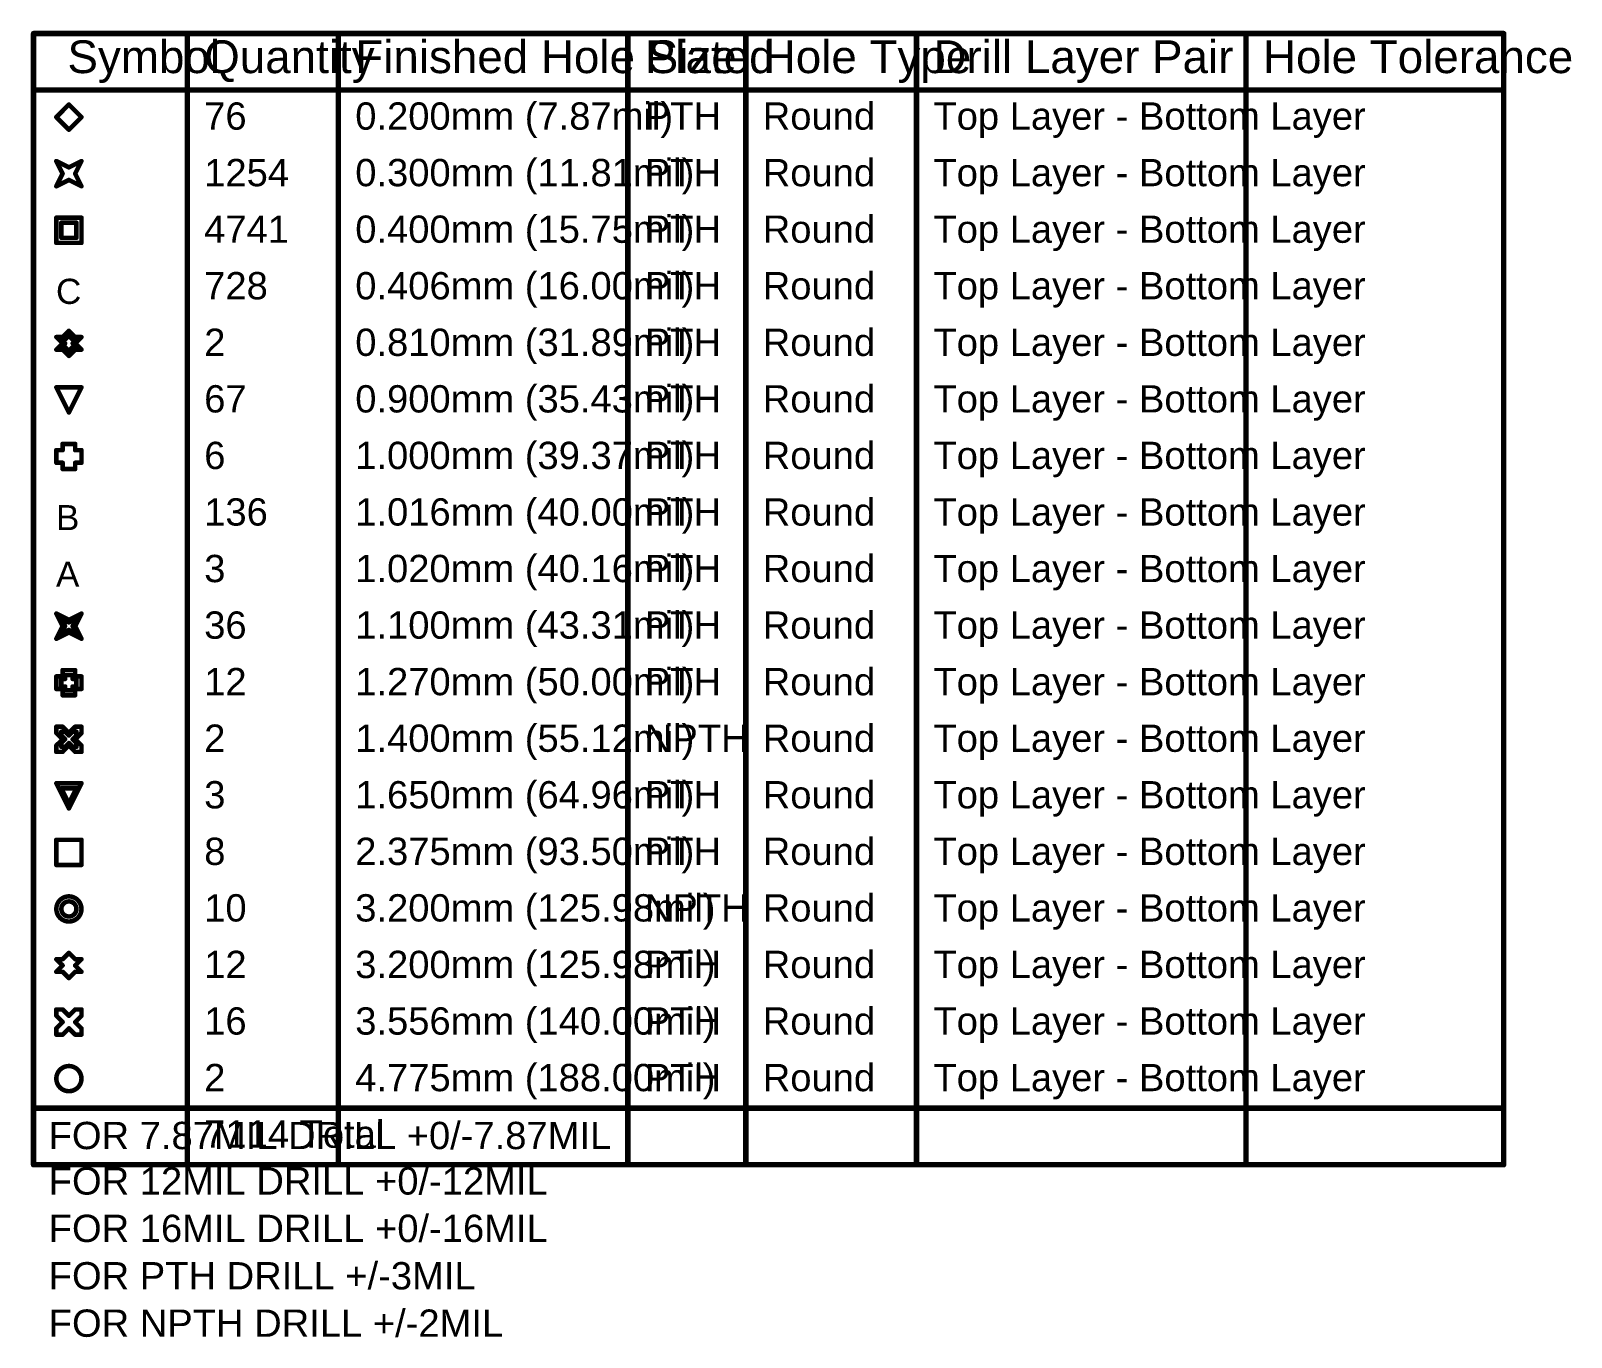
# Model space of a CAD drawing. Header units: millimetres. Extents: x -25 to 478, y -31 to 252.
# Drawn here: x 391.9 to 477.9, y 179.3 to 252.2 of the extents above; entities that cross this region are included whole.
import ezdxf

# ---------------------------------------------------------------- set-up
doc = ezdxf.new("R2010")
doc.units = ezdxf.units.MM
doc.layers.add('DrillDrawing', color=1, linetype='Continuous')
doc.styles.add('Arial', font='', dxfattribs={"height": 0.2})
doc.styles.get('Arial').set_extended_font_data('Arial')

msp = doc.modelspace()

# ---------------------------------------------------------------- linework, layer by layer
at = {"layer": 'DrillDrawing'}
for points, const_width in [([(392.074, 252.095), (474.154, 252.095)], 0.305), ([(392.074, 188.94), (392.074, 252.095)], 0.305), ([(400.656, 188.94), (400.656, 252.095)], 0.305), ([(409.089, 188.94), (409.089, 252.095)], 0.305), ([(425.258, 188.94), (425.258, 252.095)], 0.305), ([(431.84, 188.94), (431.84, 252.095)], 0.305), ([(441.369, 188.94), (441.369, 252.095)], 0.305), ([(459.767, 188.94), (459.767, 252.095)], 0.305), ([(474.154, 188.94), (474.154, 252.095)], 0.305), ([(392.074, 248.937), (474.154, 248.937)], 0.305), ([(393.347, 247.428), (394.048, 248.13)], 0.254), ([(394.048, 248.13), (394.75, 247.428)], 0.254), ([(393.347, 247.428), (394.048, 246.727)], 0.254), ([(394.048, 246.727), (394.75, 247.428)], 0.254), ([(393.347, 244.972), (394.048, 244.622)], 0.254), ([(393.347, 244.972), (393.698, 244.271)], 0.254), ([(393.347, 243.569), (393.698, 244.271)], 0.254), ([(394.048, 244.622), (394.75, 244.972)], 0.254), ([(394.399, 244.271), (394.75, 244.972)], 0.254), ([(394.399, 244.271), (394.75, 243.569)], 0.254), ([(393.347, 243.569), (394.048, 243.92)], 0.254), ([(394.048, 243.92), (394.75, 243.569)], 0.254), ([(393.347, 241.815), (394.75, 241.815)], 0.254), ([(393.347, 240.411), (393.347, 241.815)], 0.254), ([(394.75, 240.411), (394.75, 241.815)], 0.254), ([(393.627, 241.534), (394.469, 241.534)], 0.254), ([(393.627, 240.692), (393.627, 241.534)], 0.254), ([(393.627, 240.692), (394.469, 240.692)], 0.254), ([(394.469, 240.692), (394.469, 241.534)], 0.254), ([(393.347, 240.411), (394.75, 240.411)], 0.254), ([(393.347, 235.148), (393.698, 234.798)], 0.254), ([(393.347, 235.148), (393.698, 235.148)], 0.254), ([(393.347, 234.447), (393.698, 234.798)], 0.254), ([(393.627, 235.008), (393.838, 234.798)], 0.254), ([(393.627, 235.008), (393.838, 235.008)], 0.254), ([(393.627, 234.587), (393.838, 234.798)], 0.254), ([(393.698, 235.148), (394.048, 235.499)], 0.254), ([(393.838, 235.008), (394.048, 235.219)], 0.254), ([(394.048, 235.499), (394.399, 235.148)], 0.254), ([(394.048, 235.219), (394.259, 235.008)], 0.254), ([(394.259, 235.008), (394.469, 235.008)], 0.254), ([(394.259, 234.798), (394.469, 235.008)], 0.254), ([(394.259, 234.798), (394.469, 234.587)], 0.254), ([(394.399, 235.148), (394.75, 235.148)], 0.254), ([(394.399, 234.798), (394.75, 235.148)], 0.254), ([(394.399, 234.798), (394.75, 234.447)], 0.254), ([(393.347, 234.447), (393.698, 234.447)], 0.254), ([(393.627, 234.587), (393.838, 234.587)], 0.254), ([(393.698, 234.447), (394.048, 234.096)], 0.254), ([(393.838, 234.587), (394.048, 234.377)], 0.254), ([(394.048, 234.377), (394.259, 234.587)], 0.254), ([(394.048, 234.096), (394.399, 234.447)], 0.254), ([(394.259, 234.587), (394.469, 234.587)], 0.254), ([(394.399, 234.447), (394.75, 234.447)], 0.254), ([(393.347, 232.342), (394.75, 232.342)], 0.254), ([(393.347, 232.342), (394.048, 230.938)], 0.254), ([(394.048, 230.938), (394.75, 232.342)], 0.254), ([(393.347, 228.131), (393.347, 228.833)], 0.254), ([(393.347, 228.833), (393.698, 228.833)], 0.254), ([(393.698, 228.833), (393.698, 229.184)], 0.254), ([(393.698, 229.184), (394.399, 229.184)], 0.254), ([(394.399, 228.833), (394.399, 229.184)], 0.254), ([(394.399, 228.833), (394.75, 228.833)], 0.254), ([(394.75, 228.131), (394.75, 228.833)], 0.254), ([(393.347, 228.131), (393.698, 228.131)], 0.254), ([(393.698, 227.78), (393.698, 228.131)], 0.254), ([(393.698, 227.78), (394.399, 227.78)], 0.254), ([(394.399, 228.131), (394.75, 228.131)], 0.254), ([(394.399, 227.78), (394.399, 228.131)], 0.254), ([(393.347, 219.711), (394.048, 219.36)], 0.254), ([(393.347, 219.711), (393.698, 219.009)], 0.254), ([(393.627, 219.43), (394.048, 219.219)], 0.254), ([(393.627, 219.43), (393.838, 219.009)], 0.254), ([(394.048, 219.36), (394.75, 219.711)], 0.254), ([(394.048, 219.219), (394.469, 219.43)], 0.254), ([(394.259, 219.009), (394.469, 219.43)], 0.254), ([(394.399, 219.009), (394.75, 219.711)], 0.254), ([(393.347, 218.307), (393.698, 219.009)], 0.254), ([(393.347, 218.307), (394.048, 218.658)], 0.254), ([(393.627, 218.588), (393.838, 219.009)], 0.254), ([(393.627, 218.588), (394.048, 218.798)], 0.254), ([(394.048, 218.798), (394.469, 218.588)], 0.254), ([(394.048, 218.658), (394.75, 218.307)], 0.254), ([(394.259, 219.009), (394.469, 218.588)], 0.254), ([(394.399, 219.009), (394.75, 218.307)], 0.254), ([(393.347, 215.5), (393.347, 216.202)], 0.254), ([(393.347, 216.202), (393.698, 216.202)], 0.254), ([(393.627, 215.641), (393.627, 216.062)], 0.254), ([(393.627, 216.062), (393.838, 216.062)], 0.254), ([(393.698, 216.202), (393.698, 216.553)], 0.254), ([(393.698, 216.553), (394.399, 216.553)], 0.254), ([(393.838, 216.062), (393.838, 216.272)], 0.254), ([(393.838, 216.272), (394.259, 216.272)], 0.254), ([(394.259, 216.062), (394.259, 216.272)], 0.254), ([(394.259, 216.062), (394.469, 216.062)], 0.254), ([(394.399, 216.202), (394.399, 216.553)], 0.254), ([(394.399, 216.202), (394.75, 216.202)], 0.254), ([(394.469, 215.641), (394.469, 216.062)], 0.254), ([(394.75, 215.5), (394.75, 216.202)], 0.254), ([(393.347, 215.5), (393.698, 215.5)], 0.254), ([(393.627, 215.641), (393.838, 215.641)], 0.254), ([(393.698, 215.15), (393.698, 215.5)], 0.254), ([(393.698, 215.15), (394.399, 215.15)], 0.254), ([(393.838, 215.43), (393.838, 215.641)], 0.254), ([(393.838, 215.43), (394.259, 215.43)], 0.254), ([(394.259, 215.641), (394.469, 215.641)], 0.254), ([(394.259, 215.43), (394.259, 215.641)], 0.254), ([(394.399, 215.5), (394.75, 215.5)], 0.254), ([(394.399, 215.15), (394.399, 215.5)], 0.254), ([(393.347, 213.044), (393.347, 213.395)], 0.254), ([(393.347, 213.395), (393.698, 213.395)], 0.254), ([(393.698, 213.395), (394.048, 213.044)], 0.254), ([(394.048, 213.044), (394.399, 213.395)], 0.254), ([(394.399, 213.395), (394.75, 213.395)], 0.254), ([(394.75, 213.044), (394.75, 213.395)], 0.254), ([(393.347, 213.044), (393.698, 212.693)], 0.254), ([(393.347, 212.343), (393.698, 212.693)], 0.254), ([(393.347, 211.992), (393.347, 212.343)], 0.254), ([(393.627, 212.904), (393.627, 213.115)], 0.254), ([(393.627, 213.115), (393.838, 213.115)], 0.254), ([(393.627, 212.904), (393.838, 212.693)], 0.254), ([(393.627, 212.483), (393.838, 212.693)], 0.254), ([(393.627, 212.272), (393.627, 212.483)], 0.254), ([(393.698, 211.992), (394.048, 212.343)], 0.254), ([(393.838, 213.115), (394.048, 212.904)], 0.254), ([(393.838, 212.272), (394.048, 212.483)], 0.254), ([(394.048, 212.904), (394.259, 213.115)], 0.254), ([(394.048, 212.483), (394.259, 212.272)], 0.254), ([(394.048, 212.343), (394.399, 211.992)], 0.254), ([(394.259, 213.115), (394.469, 213.115)], 0.254), ([(394.259, 212.693), (394.469, 212.904)], 0.254), ([(394.259, 212.693), (394.469, 212.483)], 0.254), ([(394.399, 212.693), (394.75, 213.044)], 0.254), ([(394.399, 212.693), (394.75, 212.343)], 0.254), ([(394.469, 212.904), (394.469, 213.115)], 0.254), ([(394.469, 212.272), (394.469, 212.483)], 0.254), ([(394.75, 211.992), (394.75, 212.343)], 0.254), ([(393.347, 211.992), (393.698, 211.992)], 0.254), ([(393.627, 212.272), (393.838, 212.272)], 0.254), ([(394.259, 212.272), (394.469, 212.272)], 0.254), ([(394.399, 211.992), (394.75, 211.992)], 0.254), ([(393.347, 210.237), (394.75, 210.237)], 0.254), ([(393.347, 210.237), (394.048, 208.834)], 0.254), ([(393.627, 209.957), (394.469, 209.957)], 0.254), ([(393.627, 209.957), (394.048, 209.115)], 0.254), ([(394.048, 208.834), (394.75, 210.237)], 0.254), ([(394.048, 209.115), (394.469, 209.957)], 0.254), ([(393.347, 207.08), (394.75, 207.08)], 0.254), ([(393.347, 205.676), (393.347, 207.08)], 0.254), ([(394.75, 205.676), (394.75, 207.08)], 0.254), ([(393.347, 205.676), (394.75, 205.676)], 0.254), ([(393.347, 200.413), (393.698, 200.063)], 0.254), ([(393.347, 200.413), (393.698, 200.413)], 0.254), ([(393.698, 200.413), (394.048, 200.764)], 0.254), ([(394.048, 200.764), (394.399, 200.413)], 0.254), ([(394.399, 200.413), (394.75, 200.413)], 0.254), ([(394.399, 200.063), (394.75, 200.413)], 0.254), ([(393.347, 199.712), (393.698, 200.063)], 0.254), ([(393.347, 199.712), (393.698, 199.712)], 0.254), ([(393.698, 199.712), (394.048, 199.361)], 0.254), ([(394.048, 199.361), (394.399, 199.712)], 0.254), ([(394.399, 200.063), (394.75, 199.712)], 0.254), ([(394.399, 199.712), (394.75, 199.712)], 0.254), ([(393.347, 197.256), (393.347, 197.607)], 0.254), ([(393.347, 197.607), (393.698, 197.607)], 0.254), ([(393.347, 197.256), (393.698, 196.905)], 0.254), ([(393.347, 196.554), (393.698, 196.905)], 0.254), ([(393.698, 197.607), (394.048, 197.256)], 0.254), ([(394.048, 197.256), (394.399, 197.607)], 0.254), ([(394.399, 197.607), (394.75, 197.607)], 0.254), ([(394.399, 196.905), (394.75, 197.256)], 0.254), ([(394.399, 196.905), (394.75, 196.554)], 0.254), ([(394.75, 197.256), (394.75, 197.607)], 0.254), ([(393.347, 196.203), (393.347, 196.554)], 0.254), ([(393.347, 196.203), (393.698, 196.203)], 0.254), ([(393.698, 196.203), (394.048, 196.554)], 0.254), ([(394.048, 196.554), (394.399, 196.203)], 0.254), ([(394.399, 196.203), (394.75, 196.203)], 0.254), ([(394.75, 196.203), (394.75, 196.554)], 0.254), ([(392.074, 192.098), (474.154, 192.098)], 0.305), ([(392.074, 188.94), (474.154, 188.94)], 0.305)]:
    msp.add_lwpolyline(points, dxfattribs=dict(at, const_width=const_width))
for points, const_width in [([(391.998, 252.095, 1), (392.151, 252.095, 1)], 0.152), ([(391.998, 252.095, 1), (392.151, 252.095, 1)], 0.152), ([(400.58, 252.095, 1), (400.732, 252.095, 1)], 0.152), ([(409.013, 252.095, 1), (409.165, 252.095, 1)], 0.152), ([(425.181, 252.095, 1), (425.334, 252.095, 1)], 0.152), ([(431.764, 252.095, 1), (431.916, 252.095, 1)], 0.152), ([(441.293, 252.095, 1), (441.445, 252.095, 1)], 0.152), ([(459.691, 252.095, 1), (459.843, 252.095, 1)], 0.152), ([(474.078, 252.095, 1), (474.23, 252.095, 1)], 0.152), ([(474.078, 252.095, 1), (474.23, 252.095, 1)], 0.152), ([(391.998, 248.937, 1), (392.151, 248.937, 1)], 0.152), ([(474.078, 248.937, 1), (474.23, 248.937, 1)], 0.152), ([(393.985, 248.13, 1), (394.112, 248.13, 1)], 0.127), ([(393.985, 248.13, 1), (394.112, 248.13, 1)], 0.127), ([(393.283, 247.428, 1), (393.41, 247.428, 1)], 0.127), ([(393.283, 247.428, 1), (393.41, 247.428, 1)], 0.127), ([(393.985, 246.727, 1), (394.112, 246.727, 1)], 0.127), ([(393.985, 246.727, 1), (394.112, 246.727, 1)], 0.127), ([(394.687, 247.428, 1), (394.814, 247.428, 1)], 0.127), ([(394.687, 247.428, 1), (394.814, 247.428, 1)], 0.127), ([(393.283, 244.972, 1), (393.41, 244.972, 1)], 0.127), ([(393.283, 244.972, 1), (393.41, 244.972, 1)], 0.127), ([(393.634, 244.271, 1), (393.761, 244.271, 1)], 0.127), ([(393.634, 244.271, 1), (393.761, 244.271, 1)], 0.127), ([(393.985, 244.622, 1), (394.112, 244.622, 1)], 0.127), ([(393.985, 244.622, 1), (394.112, 244.622, 1)], 0.127), ([(394.336, 244.271, 1), (394.463, 244.271, 1)], 0.127), ([(394.336, 244.271, 1), (394.463, 244.271, 1)], 0.127), ([(394.687, 244.972, 1), (394.814, 244.972, 1)], 0.127), ([(394.687, 244.972, 1), (394.814, 244.972, 1)], 0.127), ([(393.283, 243.569, 1), (393.41, 243.569, 1)], 0.127), ([(393.283, 243.569, 1), (393.41, 243.569, 1)], 0.127), ([(393.985, 243.92, 1), (394.112, 243.92, 1)], 0.127), ([(393.985, 243.92, 1), (394.112, 243.92, 1)], 0.127), ([(394.687, 243.569, 1), (394.814, 243.569, 1)], 0.127), ([(394.687, 243.569, 1), (394.814, 243.569, 1)], 0.127), ([(393.283, 241.815, 1), (393.41, 241.815, 1)], 0.127), ([(393.283, 241.815, 1), (393.41, 241.815, 1)], 0.127), ([(394.687, 241.815, 1), (394.814, 241.815, 1)], 0.127), ([(394.687, 241.815, 1), (394.814, 241.815, 1)], 0.127), ([(393.564, 241.534, 1), (393.691, 241.534, 1)], 0.127), ([(393.564, 241.534, 1), (393.691, 241.534, 1)], 0.127), ([(393.564, 240.692, 1), (393.691, 240.692, 1)], 0.127), ([(393.564, 240.692, 1), (393.691, 240.692, 1)], 0.127), ([(394.406, 241.534, 1), (394.533, 241.534, 1)], 0.127), ([(394.406, 241.534, 1), (394.533, 241.534, 1)], 0.127), ([(394.406, 240.692, 1), (394.533, 240.692, 1)], 0.127), ([(394.406, 240.692, 1), (394.533, 240.692, 1)], 0.127), ([(393.283, 240.411, 1), (393.41, 240.411, 1)], 0.127), ([(393.283, 240.411, 1), (393.41, 240.411, 1)], 0.127), ([(394.687, 240.411, 1), (394.814, 240.411, 1)], 0.127), ([(394.687, 240.411, 1), (394.814, 240.411, 1)], 0.127), ([(393.283, 235.148, 1), (393.41, 235.148, 1)], 0.127), ([(393.283, 235.148, 1), (393.41, 235.148, 1)], 0.127), ([(393.564, 235.008, 1), (393.691, 235.008, 1)], 0.127), ([(393.564, 235.008, 1), (393.691, 235.008, 1)], 0.127), ([(393.634, 235.148, 1), (393.761, 235.148, 1)], 0.127), ([(393.634, 235.148, 1), (393.761, 235.148, 1)], 0.127), ([(393.634, 234.798, 1), (393.761, 234.798, 1)], 0.127), ([(393.634, 234.798, 1), (393.761, 234.798, 1)], 0.127), ([(393.774, 235.008, 1), (393.901, 235.008, 1)], 0.127), ([(393.774, 235.008, 1), (393.901, 235.008, 1)], 0.127), ([(393.774, 234.798, 1), (393.901, 234.798, 1)], 0.127), ([(393.774, 234.798, 1), (393.901, 234.798, 1)], 0.127), ([(393.985, 235.499, 1), (394.112, 235.499, 1)], 0.127), ([(393.985, 235.499, 1), (394.112, 235.499, 1)], 0.127), ([(393.985, 235.219, 1), (394.112, 235.219, 1)], 0.127), ([(393.985, 235.219, 1), (394.112, 235.219, 1)], 0.127), ([(394.195, 235.008, 1), (394.322, 235.008, 1)], 0.127), ([(394.195, 235.008, 1), (394.322, 235.008, 1)], 0.127), ([(394.195, 234.798, 1), (394.322, 234.798, 1)], 0.127), ([(394.195, 234.798, 1), (394.322, 234.798, 1)], 0.127), ([(394.336, 235.148, 1), (394.463, 235.148, 1)], 0.127), ([(394.336, 235.148, 1), (394.463, 235.148, 1)], 0.127), ([(394.336, 234.798, 1), (394.463, 234.798, 1)], 0.127), ([(394.336, 234.798, 1), (394.463, 234.798, 1)], 0.127), ([(394.406, 235.008, 1), (394.533, 235.008, 1)], 0.127), ([(394.406, 235.008, 1), (394.533, 235.008, 1)], 0.127), ([(394.687, 235.148, 1), (394.814, 235.148, 1)], 0.127), ([(394.687, 235.148, 1), (394.814, 235.148, 1)], 0.127), ([(393.283, 234.447, 1), (393.41, 234.447, 1)], 0.127), ([(393.283, 234.447, 1), (393.41, 234.447, 1)], 0.127), ([(393.564, 234.587, 1), (393.691, 234.587, 1)], 0.127), ([(393.564, 234.587, 1), (393.691, 234.587, 1)], 0.127), ([(393.634, 234.447, 1), (393.761, 234.447, 1)], 0.127), ([(393.634, 234.447, 1), (393.761, 234.447, 1)], 0.127), ([(393.774, 234.587, 1), (393.901, 234.587, 1)], 0.127), ([(393.774, 234.587, 1), (393.901, 234.587, 1)], 0.127), ([(393.985, 234.377, 1), (394.112, 234.377, 1)], 0.127), ([(393.985, 234.377, 1), (394.112, 234.377, 1)], 0.127), ([(393.985, 234.096, 1), (394.112, 234.096, 1)], 0.127), ([(393.985, 234.096, 1), (394.112, 234.096, 1)], 0.127), ([(394.195, 234.587, 1), (394.322, 234.587, 1)], 0.127), ([(394.195, 234.587, 1), (394.322, 234.587, 1)], 0.127), ([(394.336, 234.447, 1), (394.463, 234.447, 1)], 0.127), ([(394.336, 234.447, 1), (394.463, 234.447, 1)], 0.127), ([(394.406, 234.587, 1), (394.533, 234.587, 1)], 0.127), ([(394.406, 234.587, 1), (394.533, 234.587, 1)], 0.127), ([(394.687, 234.447, 1), (394.814, 234.447, 1)], 0.127), ([(394.687, 234.447, 1), (394.814, 234.447, 1)], 0.127), ([(393.283, 232.342, 1), (393.41, 232.342, 1)], 0.127), ([(393.283, 232.342, 1), (393.41, 232.342, 1)], 0.127), ([(394.687, 232.342, 1), (394.814, 232.342, 1)], 0.127), ([(394.687, 232.342, 1), (394.814, 232.342, 1)], 0.127), ([(393.985, 230.938, 1), (394.112, 230.938, 1)], 0.127), ([(393.985, 230.938, 1), (394.112, 230.938, 1)], 0.127), ([(393.283, 228.833, 1), (393.41, 228.833, 1)], 0.127), ([(393.283, 228.833, 1), (393.41, 228.833, 1)], 0.127), ([(393.634, 229.184, 1), (393.761, 229.184, 1)], 0.127), ([(393.634, 229.184, 1), (393.761, 229.184, 1)], 0.127), ([(393.634, 228.833, 1), (393.761, 228.833, 1)], 0.127), ([(393.634, 228.833, 1), (393.761, 228.833, 1)], 0.127), ([(394.336, 229.184, 1), (394.463, 229.184, 1)], 0.127), ([(394.336, 229.184, 1), (394.463, 229.184, 1)], 0.127), ([(394.336, 228.833, 1), (394.463, 228.833, 1)], 0.127), ([(394.336, 228.833, 1), (394.463, 228.833, 1)], 0.127), ([(394.687, 228.833, 1), (394.814, 228.833, 1)], 0.127), ([(394.687, 228.833, 1), (394.814, 228.833, 1)], 0.127), ([(393.283, 228.131, 1), (393.41, 228.131, 1)], 0.127), ([(393.283, 228.131, 1), (393.41, 228.131, 1)], 0.127), ([(393.634, 228.131, 1), (393.761, 228.131, 1)], 0.127), ([(393.634, 228.131, 1), (393.761, 228.131, 1)], 0.127), ([(393.634, 227.78, 1), (393.761, 227.78, 1)], 0.127), ([(393.634, 227.78, 1), (393.761, 227.78, 1)], 0.127), ([(394.336, 228.131, 1), (394.463, 228.131, 1)], 0.127), ([(394.336, 228.131, 1), (394.463, 228.131, 1)], 0.127), ([(394.336, 227.78, 1), (394.463, 227.78, 1)], 0.127), ([(394.336, 227.78, 1), (394.463, 227.78, 1)], 0.127), ([(394.687, 228.131, 1), (394.814, 228.131, 1)], 0.127), ([(394.687, 228.131, 1), (394.814, 228.131, 1)], 0.127), ([(393.283, 219.711, 1), (393.41, 219.711, 1)], 0.127), ([(393.283, 219.711, 1), (393.41, 219.711, 1)], 0.127), ([(393.564, 219.43, 1), (393.691, 219.43, 1)], 0.127), ([(393.564, 219.43, 1), (393.691, 219.43, 1)], 0.127), ([(393.985, 219.36, 1), (394.112, 219.36, 1)], 0.127), ([(393.985, 219.36, 1), (394.112, 219.36, 1)], 0.127), ([(393.985, 219.219, 1), (394.112, 219.219, 1)], 0.127), ([(393.985, 219.219, 1), (394.112, 219.219, 1)], 0.127), ([(394.406, 219.43, 1), (394.533, 219.43, 1)], 0.127), ([(394.406, 219.43, 1), (394.533, 219.43, 1)], 0.127), ([(394.687, 219.711, 1), (394.814, 219.711, 1)], 0.127), ([(394.687, 219.711, 1), (394.814, 219.711, 1)], 0.127), ([(393.564, 218.588, 1), (393.691, 218.588, 1)], 0.127), ([(393.564, 218.588, 1), (393.691, 218.588, 1)], 0.127), ([(393.634, 219.009, 1), (393.761, 219.009, 1)], 0.127), ([(393.634, 219.009, 1), (393.761, 219.009, 1)], 0.127), ([(393.774, 219.009, 1), (393.901, 219.009, 1)], 0.127), ([(393.774, 219.009, 1), (393.901, 219.009, 1)], 0.127), ([(393.985, 218.798, 1), (394.112, 218.798, 1)], 0.127), ([(393.985, 218.798, 1), (394.112, 218.798, 1)], 0.127), ([(393.985, 218.658, 1), (394.112, 218.658, 1)], 0.127), ([(393.985, 218.658, 1), (394.112, 218.658, 1)], 0.127), ([(394.195, 219.009, 1), (394.322, 219.009, 1)], 0.127), ([(394.195, 219.009, 1), (394.322, 219.009, 1)], 0.127), ([(394.336, 219.009, 1), (394.463, 219.009, 1)], 0.127), ([(394.336, 219.009, 1), (394.463, 219.009, 1)], 0.127), ([(394.406, 218.588, 1), (394.533, 218.588, 1)], 0.127), ([(394.406, 218.588, 1), (394.533, 218.588, 1)], 0.127), ([(393.283, 218.307, 1), (393.41, 218.307, 1)], 0.127), ([(393.283, 218.307, 1), (393.41, 218.307, 1)], 0.127), ([(394.687, 218.307, 1), (394.814, 218.307, 1)], 0.127), ([(394.687, 218.307, 1), (394.814, 218.307, 1)], 0.127), ([(393.283, 216.202, 1), (393.41, 216.202, 1)], 0.127), ([(393.283, 216.202, 1), (393.41, 216.202, 1)], 0.127), ([(393.564, 216.062, 1), (393.691, 216.062, 1)], 0.127), ([(393.564, 216.062, 1), (393.691, 216.062, 1)], 0.127), ([(393.634, 216.553, 1), (393.761, 216.553, 1)], 0.127), ([(393.634, 216.553, 1), (393.761, 216.553, 1)], 0.127), ([(393.634, 216.202, 1), (393.761, 216.202, 1)], 0.127), ([(393.634, 216.202, 1), (393.761, 216.202, 1)], 0.127), ([(393.774, 216.272, 1), (393.901, 216.272, 1)], 0.127), ([(393.774, 216.272, 1), (393.901, 216.272, 1)], 0.127), ([(393.774, 216.062, 1), (393.901, 216.062, 1)], 0.127), ([(393.774, 216.062, 1), (393.901, 216.062, 1)], 0.127), ([(394.195, 216.272, 1), (394.322, 216.272, 1)], 0.127), ([(394.195, 216.272, 1), (394.322, 216.272, 1)], 0.127), ([(394.195, 216.062, 1), (394.322, 216.062, 1)], 0.127), ([(394.195, 216.062, 1), (394.322, 216.062, 1)], 0.127), ([(394.336, 216.553, 1), (394.463, 216.553, 1)], 0.127), ([(394.336, 216.553, 1), (394.463, 216.553, 1)], 0.127), ([(394.336, 216.202, 1), (394.463, 216.202, 1)], 0.127), ([(394.336, 216.202, 1), (394.463, 216.202, 1)], 0.127), ([(394.406, 216.062, 1), (394.533, 216.062, 1)], 0.127), ([(394.406, 216.062, 1), (394.533, 216.062, 1)], 0.127), ([(394.687, 216.202, 1), (394.814, 216.202, 1)], 0.127), ([(394.687, 216.202, 1), (394.814, 216.202, 1)], 0.127), ([(393.283, 215.5, 1), (393.41, 215.5, 1)], 0.127), ([(393.283, 215.5, 1), (393.41, 215.5, 1)], 0.127), ([(393.564, 215.641, 1), (393.691, 215.641, 1)], 0.127), ([(393.564, 215.641, 1), (393.691, 215.641, 1)], 0.127), ([(393.634, 215.5, 1), (393.761, 215.5, 1)], 0.127), ([(393.634, 215.5, 1), (393.761, 215.5, 1)], 0.127), ([(393.634, 215.15, 1), (393.761, 215.15, 1)], 0.127), ([(393.634, 215.15, 1), (393.761, 215.15, 1)], 0.127), ([(393.774, 215.641, 1), (393.901, 215.641, 1)], 0.127), ([(393.774, 215.641, 1), (393.901, 215.641, 1)], 0.127), ([(393.774, 215.43, 1), (393.901, 215.43, 1)], 0.127), ([(393.774, 215.43, 1), (393.901, 215.43, 1)], 0.127), ([(394.195, 215.641, 1), (394.322, 215.641, 1)], 0.127), ([(394.195, 215.641, 1), (394.322, 215.641, 1)], 0.127), ([(394.195, 215.43, 1), (394.322, 215.43, 1)], 0.127), ([(394.195, 215.43, 1), (394.322, 215.43, 1)], 0.127), ([(394.336, 215.5, 1), (394.463, 215.5, 1)], 0.127), ([(394.336, 215.5, 1), (394.463, 215.5, 1)], 0.127), ([(394.336, 215.15, 1), (394.463, 215.15, 1)], 0.127), ([(394.336, 215.15, 1), (394.463, 215.15, 1)], 0.127), ([(394.406, 215.641, 1), (394.533, 215.641, 1)], 0.127), ([(394.406, 215.641, 1), (394.533, 215.641, 1)], 0.127), ([(394.687, 215.5, 1), (394.814, 215.5, 1)], 0.127), ([(394.687, 215.5, 1), (394.814, 215.5, 1)], 0.127), ([(393.283, 213.395, 1), (393.41, 213.395, 1)], 0.127), ([(393.283, 213.395, 1), (393.41, 213.395, 1)], 0.127), ([(393.634, 213.395, 1), (393.761, 213.395, 1)], 0.127), ([(393.634, 213.395, 1), (393.761, 213.395, 1)], 0.127), ([(394.336, 213.395, 1), (394.463, 213.395, 1)], 0.127), ([(394.336, 213.395, 1), (394.463, 213.395, 1)], 0.127), ([(394.687, 213.395, 1), (394.814, 213.395, 1)], 0.127), ([(394.687, 213.395, 1), (394.814, 213.395, 1)], 0.127), ([(393.283, 213.044, 1), (393.41, 213.044, 1)], 0.127), ([(393.283, 213.044, 1), (393.41, 213.044, 1)], 0.127), ([(393.283, 212.343, 1), (393.41, 212.343, 1)], 0.127), ([(393.283, 212.343, 1), (393.41, 212.343, 1)], 0.127), ([(393.564, 213.115, 1), (393.691, 213.115, 1)], 0.127), ([(393.564, 213.115, 1), (393.691, 213.115, 1)], 0.127), ([(393.564, 212.904, 1), (393.691, 212.904, 1)], 0.127), ([(393.564, 212.904, 1), (393.691, 212.904, 1)], 0.127), ([(393.564, 212.483, 1), (393.691, 212.483, 1)], 0.127), ([(393.564, 212.483, 1), (393.691, 212.483, 1)], 0.127), ([(393.634, 212.693, 1), (393.761, 212.693, 1)], 0.127), ([(393.634, 212.693, 1), (393.761, 212.693, 1)], 0.127), ([(393.774, 213.115, 1), (393.901, 213.115, 1)], 0.127), ([(393.774, 213.115, 1), (393.901, 213.115, 1)], 0.127), ([(393.774, 212.693, 1), (393.901, 212.693, 1)], 0.127), ([(393.774, 212.693, 1), (393.901, 212.693, 1)], 0.127), ([(393.985, 213.044, 1), (394.112, 213.044, 1)], 0.127), ([(393.985, 213.044, 1), (394.112, 213.044, 1)], 0.127), ([(393.985, 212.904, 1), (394.112, 212.904, 1)], 0.127), ([(393.985, 212.904, 1), (394.112, 212.904, 1)], 0.127), ([(393.985, 212.483, 1), (394.112, 212.483, 1)], 0.127), ([(393.985, 212.483, 1), (394.112, 212.483, 1)], 0.127), ([(393.985, 212.343, 1), (394.112, 212.343, 1)], 0.127), ([(393.985, 212.343, 1), (394.112, 212.343, 1)], 0.127), ([(394.195, 213.115, 1), (394.322, 213.115, 1)], 0.127), ([(394.195, 213.115, 1), (394.322, 213.115, 1)], 0.127), ([(394.195, 212.693, 1), (394.322, 212.693, 1)], 0.127), ([(394.195, 212.693, 1), (394.322, 212.693, 1)], 0.127), ([(394.336, 212.693, 1), (394.463, 212.693, 1)], 0.127), ([(394.336, 212.693, 1), (394.463, 212.693, 1)], 0.127), ([(394.406, 213.115, 1), (394.533, 213.115, 1)], 0.127), ([(394.406, 213.115, 1), (394.533, 213.115, 1)], 0.127), ([(394.406, 212.904, 1), (394.533, 212.904, 1)], 0.127), ([(394.406, 212.904, 1), (394.533, 212.904, 1)], 0.127), ([(394.406, 212.483, 1), (394.533, 212.483, 1)], 0.127), ([(394.406, 212.483, 1), (394.533, 212.483, 1)], 0.127), ([(394.687, 213.044, 1), (394.814, 213.044, 1)], 0.127), ([(394.687, 213.044, 1), (394.814, 213.044, 1)], 0.127), ([(394.687, 212.343, 1), (394.814, 212.343, 1)], 0.127), ([(394.687, 212.343, 1), (394.814, 212.343, 1)], 0.127), ([(393.283, 211.992, 1), (393.41, 211.992, 1)], 0.127), ([(393.283, 211.992, 1), (393.41, 211.992, 1)], 0.127), ([(393.564, 212.272, 1), (393.691, 212.272, 1)], 0.127), ([(393.564, 212.272, 1), (393.691, 212.272, 1)], 0.127), ([(393.634, 211.992, 1), (393.761, 211.992, 1)], 0.127), ([(393.634, 211.992, 1), (393.761, 211.992, 1)], 0.127), ([(393.774, 212.272, 1), (393.901, 212.272, 1)], 0.127), ([(393.774, 212.272, 1), (393.901, 212.272, 1)], 0.127), ([(394.195, 212.272, 1), (394.322, 212.272, 1)], 0.127), ([(394.195, 212.272, 1), (394.322, 212.272, 1)], 0.127), ([(394.336, 211.992, 1), (394.463, 211.992, 1)], 0.127), ([(394.336, 211.992, 1), (394.463, 211.992, 1)], 0.127), ([(394.406, 212.272, 1), (394.533, 212.272, 1)], 0.127), ([(394.406, 212.272, 1), (394.533, 212.272, 1)], 0.127), ([(394.687, 211.992, 1), (394.814, 211.992, 1)], 0.127), ([(394.687, 211.992, 1), (394.814, 211.992, 1)], 0.127), ([(393.283, 210.237, 1), (393.41, 210.237, 1)], 0.127), ([(393.283, 210.237, 1), (393.41, 210.237, 1)], 0.127), ([(393.564, 209.957, 1), (393.691, 209.957, 1)], 0.127), ([(393.564, 209.957, 1), (393.691, 209.957, 1)], 0.127), ([(394.406, 209.957, 1), (394.533, 209.957, 1)], 0.127), ([(394.406, 209.957, 1), (394.533, 209.957, 1)], 0.127), ([(394.687, 210.237, 1), (394.814, 210.237, 1)], 0.127), ([(394.687, 210.237, 1), (394.814, 210.237, 1)], 0.127), ([(393.985, 209.115, 1), (394.112, 209.115, 1)], 0.127), ([(393.985, 209.115, 1), (394.112, 209.115, 1)], 0.127), ([(393.985, 208.834, 1), (394.112, 208.834, 1)], 0.127), ([(393.985, 208.834, 1), (394.112, 208.834, 1)], 0.127), ([(393.283, 207.08, 1), (393.41, 207.08, 1)], 0.127), ([(393.283, 207.08, 1), (393.41, 207.08, 1)], 0.127), ([(394.687, 207.08, 1), (394.814, 207.08, 1)], 0.127), ([(394.687, 207.08, 1), (394.814, 207.08, 1)], 0.127), ([(393.283, 205.676, 1), (393.41, 205.676, 1)], 0.127), ([(393.283, 205.676, 1), (393.41, 205.676, 1)], 0.127), ([(394.687, 205.676, 1), (394.814, 205.676, 1)], 0.127), ([(394.687, 205.676, 1), (394.814, 205.676, 1)], 0.127), ([(394.75, 203.22, 1), (393.347, 203.22, 1)], 0.254), ([(393.283, 203.22, 1), (393.41, 203.22, 1)], 0.127), ([(394.469, 203.22, 1), (393.627, 203.22, 1)], 0.254), ([(393.564, 203.22, 1), (393.691, 203.22, 1)], 0.127), ([(394.406, 203.22, 1), (394.533, 203.22, 1)], 0.127), ([(394.687, 203.22, 1), (394.814, 203.22, 1)], 0.127), ([(393.283, 200.413, 1), (393.41, 200.413, 1)], 0.127), ([(393.283, 200.413, 1), (393.41, 200.413, 1)], 0.127), ([(393.634, 200.413, 1), (393.761, 200.413, 1)], 0.127), ([(393.634, 200.413, 1), (393.761, 200.413, 1)], 0.127), ([(393.985, 200.764, 1), (394.112, 200.764, 1)], 0.127), ([(393.985, 200.764, 1), (394.112, 200.764, 1)], 0.127), ([(394.336, 200.413, 1), (394.463, 200.413, 1)], 0.127), ([(394.336, 200.413, 1), (394.463, 200.413, 1)], 0.127), ([(394.687, 200.413, 1), (394.814, 200.413, 1)], 0.127), ([(394.687, 200.413, 1), (394.814, 200.413, 1)], 0.127), ([(393.283, 199.712, 1), (393.41, 199.712, 1)], 0.127), ([(393.283, 199.712, 1), (393.41, 199.712, 1)], 0.127), ([(393.634, 200.063, 1), (393.761, 200.063, 1)], 0.127), ([(393.634, 200.063, 1), (393.761, 200.063, 1)], 0.127), ([(393.634, 199.712, 1), (393.761, 199.712, 1)], 0.127), ([(393.634, 199.712, 1), (393.761, 199.712, 1)], 0.127), ([(394.336, 200.063, 1), (394.463, 200.063, 1)], 0.127), ([(394.336, 200.063, 1), (394.463, 200.063, 1)], 0.127), ([(394.336, 199.712, 1), (394.463, 199.712, 1)], 0.127), ([(394.336, 199.712, 1), (394.463, 199.712, 1)], 0.127), ([(394.687, 199.712, 1), (394.814, 199.712, 1)], 0.127), ([(394.687, 199.712, 1), (394.814, 199.712, 1)], 0.127), ([(393.985, 199.361, 1), (394.112, 199.361, 1)], 0.127), ([(393.985, 199.361, 1), (394.112, 199.361, 1)], 0.127), ([(393.283, 197.607, 1), (393.41, 197.607, 1)], 0.127), ([(393.283, 197.607, 1), (393.41, 197.607, 1)], 0.127), ([(393.283, 197.256, 1), (393.41, 197.256, 1)], 0.127), ([(393.283, 197.256, 1), (393.41, 197.256, 1)], 0.127), ([(393.634, 197.607, 1), (393.761, 197.607, 1)], 0.127), ([(393.634, 197.607, 1), (393.761, 197.607, 1)], 0.127), ([(393.634, 196.905, 1), (393.761, 196.905, 1)], 0.127), ([(393.634, 196.905, 1), (393.761, 196.905, 1)], 0.127), ([(393.985, 197.256, 1), (394.112, 197.256, 1)], 0.127), ([(393.985, 197.256, 1), (394.112, 197.256, 1)], 0.127), ([(394.336, 197.607, 1), (394.463, 197.607, 1)], 0.127), ([(394.336, 197.607, 1), (394.463, 197.607, 1)], 0.127), ([(394.336, 196.905, 1), (394.463, 196.905, 1)], 0.127), ([(394.336, 196.905, 1), (394.463, 196.905, 1)], 0.127), ([(394.687, 197.607, 1), (394.814, 197.607, 1)], 0.127), ([(394.687, 197.607, 1), (394.814, 197.607, 1)], 0.127), ([(394.687, 197.256, 1), (394.814, 197.256, 1)], 0.127), ([(394.687, 197.256, 1), (394.814, 197.256, 1)], 0.127), ([(393.283, 196.554, 1), (393.41, 196.554, 1)], 0.127), ([(393.283, 196.554, 1), (393.41, 196.554, 1)], 0.127), ([(393.283, 196.203, 1), (393.41, 196.203, 1)], 0.127), ([(393.283, 196.203, 1), (393.41, 196.203, 1)], 0.127), ([(393.634, 196.203, 1), (393.761, 196.203, 1)], 0.127), ([(393.634, 196.203, 1), (393.761, 196.203, 1)], 0.127), ([(393.985, 196.554, 1), (394.112, 196.554, 1)], 0.127), ([(393.985, 196.554, 1), (394.112, 196.554, 1)], 0.127), ([(394.336, 196.203, 1), (394.463, 196.203, 1)], 0.127), ([(394.336, 196.203, 1), (394.463, 196.203, 1)], 0.127), ([(394.687, 196.554, 1), (394.814, 196.554, 1)], 0.127), ([(394.687, 196.554, 1), (394.814, 196.554, 1)], 0.127), ([(394.687, 196.203, 1), (394.814, 196.203, 1)], 0.127), ([(394.687, 196.203, 1), (394.814, 196.203, 1)], 0.127), ([(394.75, 193.747, 1), (393.347, 193.747, 1)], 0.254), ([(393.283, 193.747, 1), (393.41, 193.747, 1)], 0.127), ([(394.687, 193.747, 1), (394.814, 193.747, 1)], 0.127), ([(391.998, 192.098, 1), (392.151, 192.098, 1)], 0.152), ([(474.078, 192.098, 1), (474.23, 192.098, 1)], 0.152), ([(391.998, 188.94, 1), (392.151, 188.94, 1)], 0.152), ([(391.998, 188.94, 1), (392.151, 188.94, 1)], 0.152), ([(400.58, 188.94, 1), (400.732, 188.94, 1)], 0.152), ([(409.013, 188.94, 1), (409.165, 188.94, 1)], 0.152), ([(425.181, 188.94, 1), (425.334, 188.94, 1)], 0.152), ([(431.764, 188.94, 1), (431.916, 188.94, 1)], 0.152), ([(441.293, 188.94, 1), (441.445, 188.94, 1)], 0.152), ([(459.691, 188.94, 1), (459.843, 188.94, 1)], 0.152), ([(474.078, 188.94, 1), (474.23, 188.94, 1)], 0.152), ([(474.078, 188.94, 1), (474.23, 188.94, 1)], 0.152)]:
    msp.add_lwpolyline(points, format="xyb", close=True, dxfattribs=dict(at, const_width=const_width))

# ---------------------------------------------------------------- texts
at = {"layer": 'DrillDrawing', "style": 'Arial'}
for s, height, p in [('Symbol', 1.8288, (393.969, 249.885)), ('Quantity', 1.8288, (401.603, 249.885)), ('Finished Hole Size', 1.8288, (410.036, 249.885)), ('Plated', 1.8288, (426.205, 249.885)), ('Hole Type', 1.8288, (432.787, 249.885)), ('Drill Layer Pair', 1.8288, (442.316, 249.885)), ('Hole Tolerance', 1.8288, (460.714, 249.885)), ('76', 1.524, (401.603, 246.727)), ('0.200mm (7.87mil)', 1.524, (410.036, 246.727)), ('PTH', 1.524, (426.205, 246.727)), ('Round', 1.524, (432.787, 246.727)), ('Top Layer - Bottom Layer', 1.524, (442.316, 246.727)), ('1254', 1.524, (401.603, 243.569)), ('0.300mm (11.81mil)', 1.524, (410.036, 243.569)), ('Round', 1.524, (432.787, 243.569)), ('PTH', 1.524, (426.205, 243.569)), ('Top Layer - Bottom Layer', 1.524, (442.316, 243.569)), ('4741', 1.524, (401.603, 240.411)), ('0.400mm (15.75mil)', 1.524, (410.036, 240.411)), ('PTH', 1.524, (426.205, 240.411)), ('Round', 1.524, (432.787, 240.411)), ('Top Layer - Bottom Layer', 1.524, (442.316, 240.411)), ('C', 1.403, (393.327, 237)), ('728', 1.524, (401.603, 237.254)), ('0.406mm (16.00mil)', 1.524, (410.036, 237.254)), ('PTH', 1.524, (426.205, 237.254)), ('Round', 1.524, (432.787, 237.254)), ('Top Layer - Bottom Layer', 1.524, (442.316, 237.254)), ('0.810mm (31.89mil)', 1.524, (410.036, 234.096)), ('Round', 1.524, (432.787, 234.096)), ('2', 1.524, (401.603, 234.096)), ('PTH', 1.524, (426.205, 234.096)), ('Top Layer - Bottom Layer', 1.524, (442.316, 234.096)), ('67', 1.524, (401.603, 230.938)), ('0.900mm (35.43mil)', 1.524, (410.036, 230.938)), ('PTH', 1.524, (426.205, 230.938)), ('Round', 1.524, (432.787, 230.938)), ('Top Layer - Bottom Layer', 1.524, (442.316, 230.938)), ('6', 1.524, (401.603, 227.78)), ('1.000mm (39.37mil)', 1.524, (410.036, 227.78)), ('PTH', 1.524, (426.205, 227.78)), ('Round', 1.524, (432.787, 227.78)), ('Top Layer - Bottom Layer', 1.524, (442.316, 227.78)), ('1.016mm (40.00mil)', 1.524, (410.036, 224.623)), ('Round', 1.524, (432.787, 224.623)), ('B', 1.403, (393.327, 224.369)), ('136', 1.524, (401.603, 224.623)), ('PTH', 1.524, (426.205, 224.623)), ('Top Layer - Bottom Layer', 1.524, (442.316, 224.623)), ('3', 1.524, (401.603, 221.465)), ('1.020mm (40.16mil)', 1.524, (410.036, 221.465)), ('PTH', 1.524, (426.205, 221.465)), ('Round', 1.524, (432.787, 221.465)), ('Top Layer - Bottom Layer', 1.524, (442.316, 221.465)), ('A', 1.403, (393.327, 221.211)), ('36', 1.524, (401.603, 218.307)), ('1.100mm (43.31mil)', 1.524, (410.036, 218.307)), ('PTH', 1.524, (426.205, 218.307)), ('Round', 1.524, (432.787, 218.307)), ('Top Layer - Bottom Layer', 1.524, (442.316, 218.307)), ('1.270mm (50.00mil)', 1.524, (410.036, 215.15)), ('Round', 1.524, (432.787, 215.15)), ('12', 1.524, (401.603, 215.15)), ('PTH', 1.524, (426.205, 215.15)), ('Top Layer - Bottom Layer', 1.524, (442.316, 215.15)), ('2', 1.524, (401.603, 211.992)), ('1.400mm (55.12mil)', 1.524, (410.036, 211.992)), ('NPTH', 1.524, (426.205, 211.992)), ('Round', 1.524, (432.787, 211.992)), ('Top Layer - Bottom Layer', 1.524, (442.316, 211.992)), ('3', 1.524, (401.603, 208.834)), ('1.650mm (64.96mil)', 1.524, (410.036, 208.834)), ('PTH', 1.524, (426.205, 208.834)), ('Round', 1.524, (432.787, 208.834)), ('Top Layer - Bottom Layer', 1.524, (442.316, 208.834)), ('2.375mm (93.50mil)', 1.524, (410.036, 205.676)), ('Round', 1.524, (432.787, 205.676)), ('8', 1.524, (401.603, 205.676)), ('PTH', 1.524, (426.205, 205.676)), ('Top Layer - Bottom Layer', 1.524, (442.316, 205.676)), ('10', 1.524, (401.603, 202.519)), ('3.200mm (125.98mil)', 1.524, (410.036, 202.519)), ('NPTH', 1.524, (426.205, 202.519)), ('Round', 1.524, (432.787, 202.519)), ('Top Layer - Bottom Layer', 1.524, (442.316, 202.519)), ('12', 1.524, (401.603, 199.361)), ('3.200mm (125.98mil)', 1.524, (410.036, 199.361)), ('PTH', 1.524, (426.205, 199.361)), ('Round', 1.524, (432.787, 199.361)), ('Top Layer - Bottom Layer', 1.524, (442.316, 199.361)), ('3.556mm (140.00mil)', 1.524, (410.036, 196.203)), ('Round', 1.524, (432.787, 196.203)), ('16', 1.524, (401.603, 196.203)), ('PTH', 1.524, (426.205, 196.203)), ('Top Layer - Bottom Layer', 1.524, (442.316, 196.203)), ('2', 1.524, (401.603, 193.045)), ('4.775mm (188.00mil)', 1.524, (410.036, 193.045)), ('PTH', 1.524, (426.205, 193.045)), ('Round', 1.524, (432.787, 193.045)), ('Top Layer - Bottom Layer', 1.524, (442.316, 193.045)), ('FOR 7.87MIL DRILL +0/-7.87MIL', 1.524, (392.916, 189.81)), ('7114 Total', 1.524, (401.603, 189.888)), ('FOR 12MIL DRILL +0/-12MIL', 1.524, (392.921, 187.272)), ('FOR 16MIL DRILL +0/-16MIL', 1.524, (392.921, 184.626)), ('FOR PTH DRILL +/-3MIL', 1.524, (392.921, 181.979)), ('FOR NPTH DRILL +/-2MIL', 1.524, (392.921, 179.333))]:
    msp.add_text(s, height=height, dxfattribs=at).set_placement(p)

doc.saveas('drawing.dxf')
